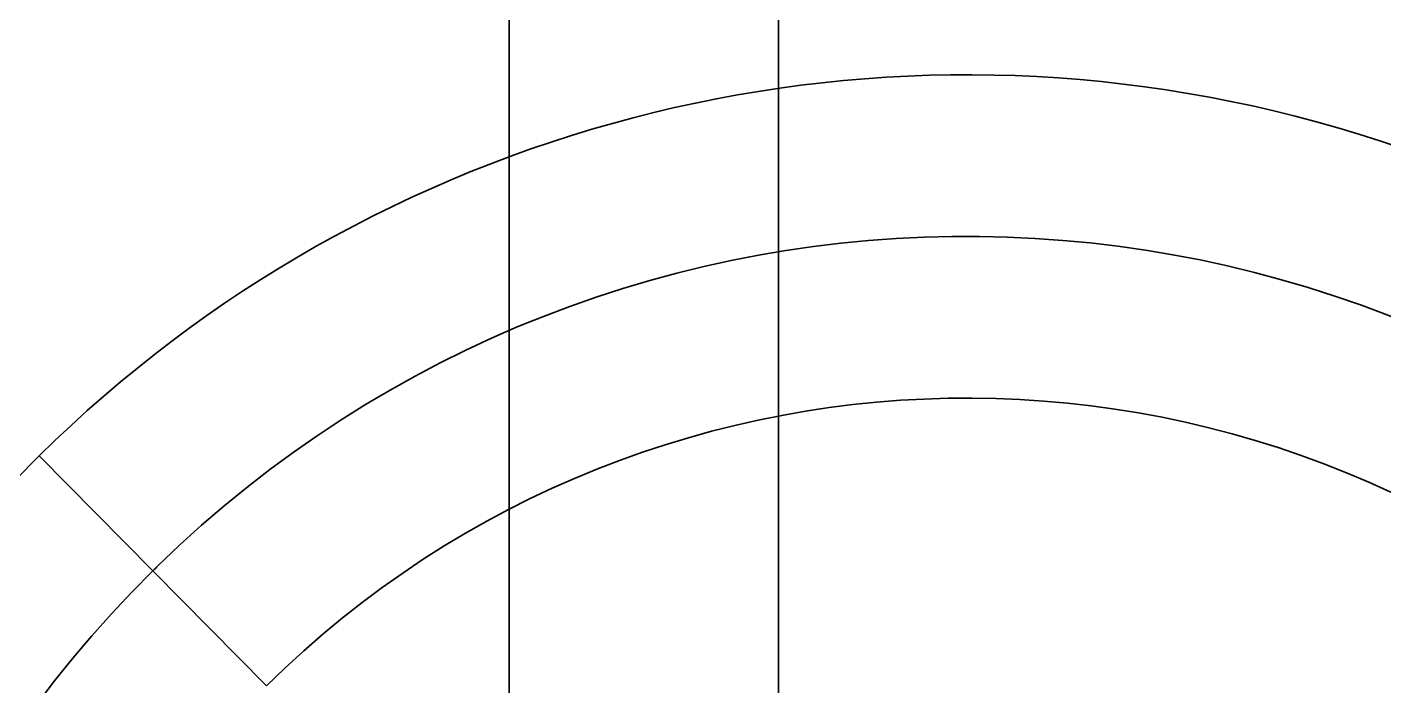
# Model space of a CAD drawing. Header units: millimetres. Extents: x -431 to 3717, y -325 to 2729.
# Drawn here: x 104.07 to 129.25, y 503.16 to 515.38 of the extents above; entities that cross this region are included whole.
import ezdxf

# ---------------------------------------------------------------- set-up
doc = ezdxf.new("R2010")
doc.units = ezdxf.units.MM

msp = doc.modelspace()

# ---------------------------------------------------------------- linework, layer by layer
at = {"color": 7, "linetype": 'Continuous', "lineweight": 35}
for p, q in [((118.015, 593.2), (118.015, 478)), ((118.015, 593.2), (118.015, 478)), ((113.015, 540), (113.015, 60)), ((113.015, 540), (113.015, 60)), ((108.512, 503.159), (104.295, 507.427)), ((104.295, 507.427), (106.403, 505.293))]:
    msp.add_line(p, q, dxfattribs=at)
for radius, start, end in [(24.5, 314.6585, 134.6585), (24.5, 314.6585, 134.6585), (21.5, 314.6585, 134.2993), (18.5, 314.9113, 134.6585), (24.5, 134.6585, 314.6585), (24.5, 134.6585, 314.6585), (21.5, 134.6585, 314.2993), (21.5, 134.2993, 134.6585)]:
    msp.add_arc((121.515, 490), radius, start, end, dxfattribs=at)

doc.saveas('drawing.dxf')
